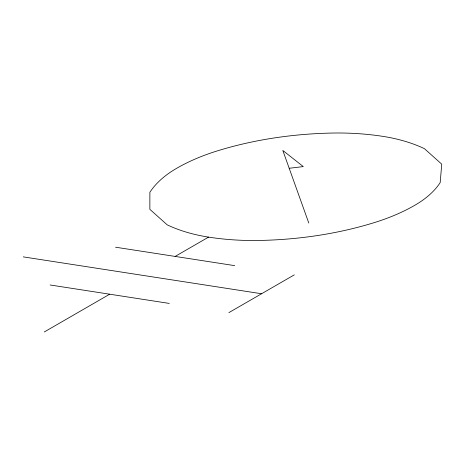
<?xml version="1.0" encoding="UTF-8"?>
<svg xmlns="http://www.w3.org/2000/svg" width="465" height="465" viewBox="0 0 465 465"><rect width="100%" height="100%" fill="white"/><g stroke="black" fill="none" stroke-linecap="round" stroke-linejoin="round"><path stroke-width="0.7" d="M44.274 331.969L109.699 294.2M175.125 256.424L208.57 237.115A172.66 99.684 0 0 0 257.93 240.475A260.842 150.596 0 0 0 375.133 222.346A172.66 99.684 0 0 0 414.966 205.187A110.246 63.647 0 0 0 440.169 182.635L441.75 164.174L424.394 148.643A110.246 63.647 0 0 0 383.038 136.39A172.66 99.684 0 0 0 333.678 133.031A260.842 150.596 0 0 0 216.475 151.16A172.66 99.684 0 0 0 176.642 168.318A117.058 67.582 0 0 0 149.881 192.266L149.858 209.331L167.214 224.862A110.246 63.647 0 0 0 208.57 237.115M228.867 312.631L294.293 274.862M289.189 168.272L303.29 166.592L282.813 150.457L308.795 223.049M115.547 247.206L234.709 265.643M23.25 256.878L261.58 293.746M50.121 284.981L169.283 303.418"/></g></svg>
